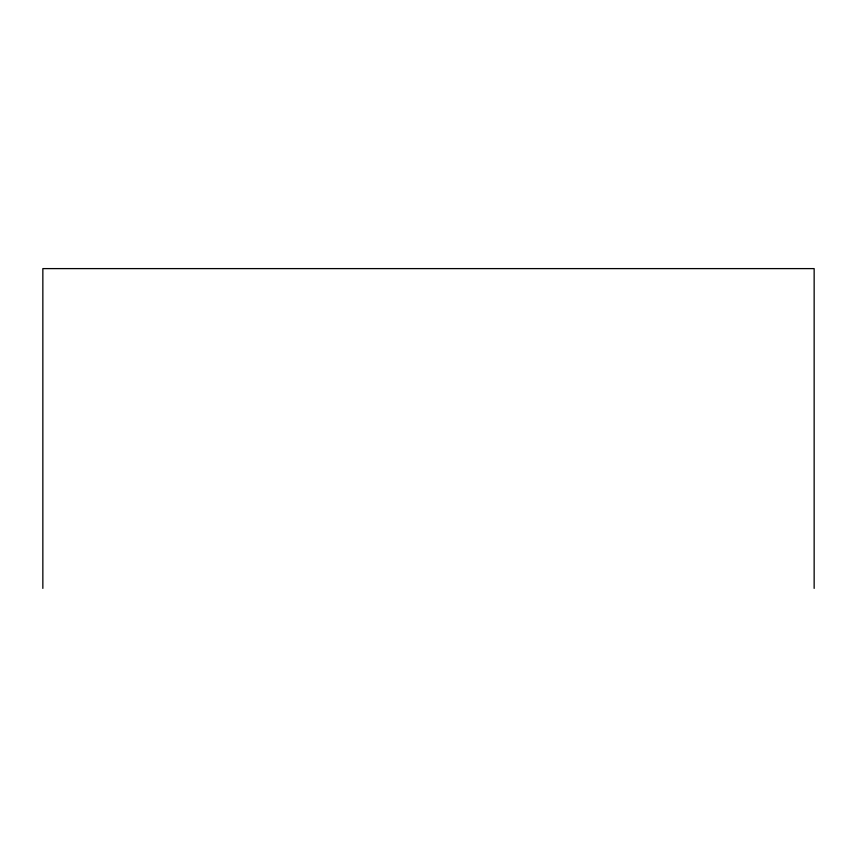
<?xml version="1.0" encoding="UTF-8"?>
<svg xmlns="http://www.w3.org/2000/svg" width="857" height="857" viewBox="0 0 857 857"><rect width="100%" height="100%" fill="white"/><g stroke="black" fill="none" stroke-linecap="round" stroke-linejoin="round"><path stroke-width="1.29" d="M814.15 588.395L814.15 268.605L42.85 268.605L42.85 588.395"/></g></svg>
